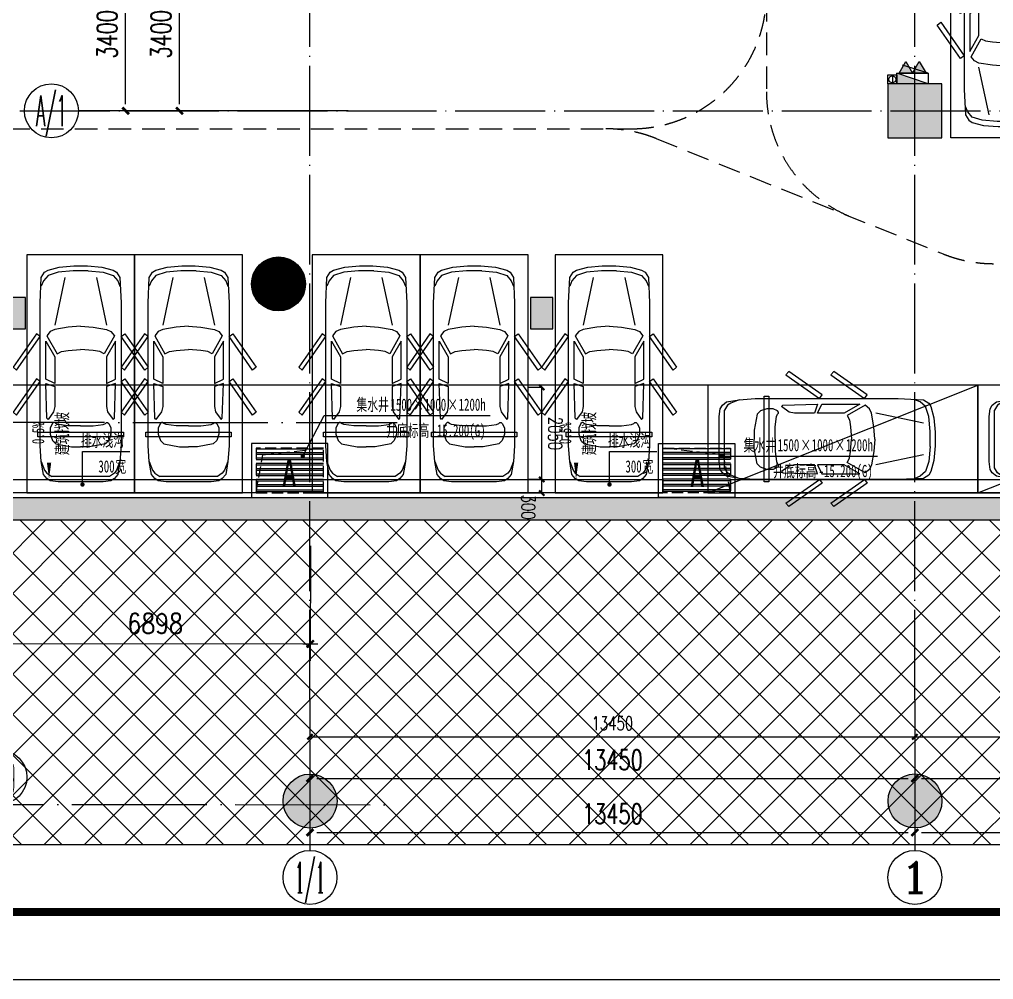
# Model space of a CAD drawing. Header units: millimetres. Extents: x 12325263 to 13848842, y -1463133 to 573208.
# Drawn here: x 12538387 to 12560047, y -1408608 to -1387255 of the extents above; entities that cross this region are included whole.
import ezdxf
from ezdxf.enums import TextEntityAlignment as Align

# ---------------------------------------------------------------- set-up
doc = ezdxf.new("R2010")
doc.units = ezdxf.units.MM
doc.header["$LTSCALE"] = 1000
for name, pattern in [('DASH', [0.35, 0.25, -0.1]), ('DASHED2', [0.375, 0.25, -0.125]), ('DOTE', [2.42, 2, -0.2, 0.02, -0.2]), ('地下室负三层平面图$0$-3F平面$0$$AUDIT_BAD_LTYPE2', [0])]:
    doc.linetypes.add(name, pattern=pattern)
for name, color, linetype in [('#s-灭火器', 20, 'Continuous'), ('A-ANNO-DIMS', 83, 'Continuous'), ('A-AXIS', 16, 'DOTE'), ('A-COLS', 6, 'Continuous'), ('A-WALL', 5, 'Continuous'), ('A-WALL-PATT', 8, 'Continuous'), ('A_WALL(防火墙)', 151, 'Continuous'), ('AXIS', 3, 'Continuous'), ('AXIS_TEXT', 7, 'Continuous'), ('DOTE', 16, 'DOTE'), ('EQUIP_消火栓', 7, 'Continuous'), ('G-合 -3F地下室墙柱$0$COLUMN', 6, 'Continuous'), ('J-集水井', 40, 'Continuous'), ('PUB_DIM', 83, 'Continuous'), ('PUB_HATCH', 8, 'Continuous'), ('PUB_TEXT', 7, 'Continuous'), ('TITLIN1', 7, 'Continuous'), ('VPIPE-消防中', 3, 'Continuous'), ('商业酒店共享车位', 53, 'Continuous'), ('地下室轴网$0$DIM-AXISDIMS', 3, 'Continuous'), ('水条件', 1, 'Continuous'), ('水沟+分水线', 133, 'Continuous'), ('裙楼结构柱网$0$0q-柱0', 6, 'Continuous'), ('裙楼结构柱网$0$0q-柱填充', 8, 'Continuous'), ('车道中心线', 6, 'Continuous')]:
    doc.layers.add(name, color=color, linetype=linetype)
doc.styles.add('-黑体', font='simhei.ttf')
doc.styles.add('_TCH_AXIS', font='COMPLEX', dxfattribs={"bigfont": 'GBCBIG'})
doc.styles.add('_TCH_DIM_T3', font='SIMPLEX.shx', dxfattribs={"width": 0.705882, "bigfont": 'GBCBIG.shx'})
doc.styles.add('ACHT', font='simhei.ttf')
doc.styles.add('COMPLEX', font='COMPLEX')
doc.styles.add('TITXC', font='simhei.ttf')
doc.styles.add('TITXV', font='', dxfattribs={"width": 0.7})
doc.styles.add('地下室轴网$0$COMPLEX', font='COMPLEX')
doc.styles.add('地下室轴网$0$DIM_FONT', font='SIMPLEX', dxfattribs={"width": 0.8})
doc.styles.add('宋体', font='', dxfattribs={"width": 0.65})
doc.styles.get('TITXV').set_extended_font_data('SimSun')
doc.styles.get('宋体').set_extended_font_data('SimSun')
doc.dimstyles.new('_TCH_ARCH&&120', dxfattribs={"dimtxt": 306, "dimasz": 120, "dimexe": 300, "dimexo": 360, "dimgap": 147, "dimtad": 1, "dimdec": 0, "dimzin": 0, "dimdsep": 46, "dimtxsty": '_TCH_DIM_T3', "dimblk": 'ARCHTICK', "dimcen": 0.09, "dimclrt": 7, "dimazin": 2, "dimtfac": 1, "dimtdec": 0, "dimtix": 1, "dimtmove": 2, "dimatfit": 3, "dimfxl": 1, "dimfxlon": 1, "dimtolj": 1, "dimtzin": 0, "dimarcsym": 0})
doc.dimstyles.new('_TCH_ARCH&&150', dxfattribs={"dimtxt": 446.25, "dimasz": 150, "dimexe": 375, "dimexo": 450, "dimgap": 189.375, "dimtad": 1, "dimdec": 0, "dimzin": 0, "dimdsep": 46, "dimtxsty": '_TCH_DIM_T3', "dimblk": 'asdggshdfhsg_ArchTick', "dimcen": 0.09, "dimclrt": 7, "dimazin": 2, "dimtfac": 1, "dimtdec": 0, "dimtix": 1, "dimtmove": 2, "dimatfit": 3, "dimfxl": 1, "dimtolj": 1, "dimtzin": 0, "dimarcsym": 0})
doc.dimstyles.new('地下室轴网$0$DIMN-150', dxfattribs={"dimscale": 1.5, "dimtxt": 300, "dimasz": 0.75, "dimexe": 250, "dimexo": 300, "dimgap": 150, "dimtad": 1, "dimdec": 0, "dimdsep": 46, "dimtxsty": '地下室轴网$0$DIM_FONT', "dimblk": 'asdggbj-13-地下室轴网$0$_DIMX', "dimcen": 2.5, "dimclrd": 256, "dimclre": 256, "dimclrt": 256, "dimazin": 0, "dimtfac": 1, "dimtdec": 0, "dimtix": 1, "dimtmove": 2, "dimatfit": 3, "dimldrblk": 'asdggbj-13-地下室轴网$0$_DIMX', "dimfxl": 1, "dimtolj": 1, "dimtzin": 0, "dimarcsym": 0})

# ---------------------------------------------------------------- blocks, each defined once
blk = doc.blocks.new('_FZH')
blk.add_lwpolyline([(-0.5, -0.5), (0.5, -0.5), (0.5, 0.5), (-0.5, 0.5)], close=True)
at = {"layer": 'PUB_HATCH'}
blk.add_solid([(-0.5, -0.5), (0.5, -0.5), (-0.5, 0.5), (0.5, 0.5)], dxfattribs=at)
blk = doc.blocks.new('_YZH')
blk.add_circle((0, 0), 0.5)
at = {"layer": 'PUB_HATCH', "const_width": 0.5}
blk.add_lwpolyline([(-0.25, 0, 1), (0.25, 0, 1)], format="xyb", close=True, dxfattribs=at)
blk = doc.blocks.new('asdgadfg')
at = {"layer": 'A-COLS', "rotation": 270}
for p, xscale, yscale, zscale in [((-46000, -3400), 1200, 1200, 1200), ((-54300, -7900), 700, 500, 500)]:
    blk.add_blockref('_FZH', p, dxfattribs=dict(at, xscale=xscale, yscale=yscale, zscale=zscale))
at = {"layer": 'A-COLS', "xscale": 1200, "yscale": 1200, "zscale": 1200}
blk.add_blockref('_YZH', (-60150, -7250), dxfattribs=at)
blk = doc.blocks.new('asdfsafd')
at = {"layer": 'PUB_HATCH'}
blk.add_hatch(color=256, dxfattribs=at).paths.add_polyline_path([(-55351, 100), (-55851, -400), (34441, -400), (34021, 100)])
at = {"layer": 'A-WALL'}
for p, q in [((-55351, 100), (34021, 100)), ((-55851, -400), (34441, -400))]:
    blk.add_line(p, q, dxfattribs=at)
blk = doc.blocks.new('asdggbj-13-地下室轴网$0$_DIMX')
blk.add_line((-150, 0), (150, 0))
at = {"const_width": 50}
blk.add_lwpolyline([(-70, -70), (70, 70)], dxfattribs=at)
blk = doc.blocks.new('*D1284')
at = {"layer": 'Defpoints', "color": 0, "transparency": 16777216}
for p in [(148596, 33896), (128352, 30363), (149254, 30123)]:
    blk.add_point(p, dxfattribs=at)
at = {"layer": '地下室轴网$0$DIM-AXISDIMS', "lineweight": -2, "transparency": 16777216}
for p, q in [((148673, 33452), (149318, 29754)), ((129011, 26591), (149253, 30123)), ((128429, 29920), (129074, 26221))]:
    blk.add_line(p, q, dxfattribs=at)
at = {"layer": '地下室轴网$0$DIM-AXISDIMS', "lineweight": -2, "transparency": 16777216, "xscale": 1.125, "yscale": 1.125, "zscale": 1.125}
for p, rotation in [((149254, 30123), 9.898272883247943), ((129010, 26590), 189.898272883248)]:
    blk.add_blockref('asdggbj-13-地下室轴网$0$_DIMX', p, dxfattribs=dict(at, rotation=rotation))
at = {"layer": '地下室轴网$0$DIM-AXISDIMS', "transparency": 16777216, "insert": (139055, 28800), "char_height": 450, "attachment_point": 5, "rotation": 9.8983, "style": '地下室轴网$0$DIM_FONT'}
blk.add_mtext('\\A1;20550', dxfattribs=at)
blk = doc.blocks.new('asdgg13-地下室轴网$0$_axiso')
blk.add_circle((0, 0), 0.5)
at = {"color": 7, "style": '地下室轴网$0$COMPLEX', "width": 1.150013}
blk.add_attdef('A', text='', height=0.55, dxfattribs=at).set_placement((-0.261, -0.296), (0.281, -0.296), align=Align.FIT)
blk = doc.blocks.new('*D1296')
at = {"layer": 'Defpoints', "color": 0, "transparency": 16777216}
for p in [(155391, 35082), (148596, 33896), (155843, 32491)]:
    blk.add_point(p, dxfattribs=at)
at = {"layer": '地下室轴网$0$DIM-AXISDIMS', "lineweight": -2, "transparency": 16777216}
for p, q in [((155469, 34638), (155908, 32122)), ((148673, 33452), (149112, 30936)), ((149049, 31305), (155842, 32491))]:
    blk.add_line(p, q, dxfattribs=at)
at = {"layer": '地下室轴网$0$DIM-AXISDIMS', "lineweight": -2, "transparency": 16777216, "xscale": 1.125, "yscale": 1.125, "zscale": 1.125}
for p, rotation in [((155843, 32491), 9.89827289776879), ((149048, 31305), 189.8982728977688)]:
    blk.add_blockref('asdggbj-13-地下室轴网$0$_DIMX', p, dxfattribs=dict(at, rotation=rotation))
at = {"layer": '地下室轴网$0$DIM-AXISDIMS', "transparency": 16777216, "insert": (152368, 32341), "char_height": 450, "attachment_point": 5, "rotation": 9.8983, "style": '地下室轴网$0$DIM_FONT'}
blk.add_mtext('\\A1;6898', dxfattribs=at)
blk = doc.blocks.new('*D1297')
at = {"layer": 'Defpoints', "color": 0, "transparency": 16777216}
for p in [(148596, 33896), (143128, 32942), (149048, 31305)]:
    blk.add_point(p, dxfattribs=at)
at = {"layer": '地下室轴网$0$DIM-AXISDIMS', "lineweight": -2, "transparency": 16777216}
for p, q in [((148673, 33452), (149112, 30936)), ((143206, 32498), (143645, 29982)), ((143581, 30351), (149047, 31305))]:
    blk.add_line(p, q, dxfattribs=at)
at = {"layer": '地下室轴网$0$DIM-AXISDIMS', "lineweight": -2, "transparency": 16777216, "xscale": 1.125, "yscale": 1.125, "zscale": 1.125}
for p, rotation in [((149048, 31305), 9.898272896320176), ((143580, 30351), 189.8982728963202)]:
    blk.add_blockref('asdggbj-13-地下室轴网$0$_DIMX', p, dxfattribs=dict(at, rotation=rotation))
at = {"layer": '地下室轴网$0$DIM-AXISDIMS', "transparency": 16777216, "insert": (146237, 31271), "char_height": 450, "attachment_point": 5, "rotation": 9.8983, "style": '地下室轴网$0$DIM_FONT'}
blk.add_mtext('\\A1;5550', dxfattribs=at)
blk = doc.blocks.new('asdfasdgdrg')
at = {"layer": '车道中心线', "linetype": 'DASHED2', "ltscale": 2}
for p, q in [((-44886, -29932), (-44886, -74746)), ((-72264, -75570), (-47886, -75570)), ((-47339, -75787), (-40955, -78354))]:
    blk.add_line(p, q, dxfattribs=at)
for centre, start, end in [((-47886, -72570), 270, 0), ((-41886, -74746), 180, 248.0955), ((-48458, -78570), 68.0955, 90.0001), ((-48458, -78570), 68.0955, 90), ((-39836, -75570), 248.0955, 270.0001)]:
    blk.add_arc(centre, 3000, start, end, dxfattribs=at)
blk = doc.blocks.new('A$C0F4A4D7E')
at = {"layer": 'J-集水井', "linetype": 'DASH'}
h = blk.add_hatch(dxfattribs=at)
h.set_pattern_fill('ANSI32', color=98, scale=25, angle=495, style=0)
h.set_pattern_definition([(180, (200, -200), (-2e-09, -119.0625), []), (180, (160.31, -160.31), (-2e-09, -119.0625), [])])
edge = h.paths.add_edge_path()
edge.add_line((0, 0), (1500, 0))
edge.add_line((1500, 0), (1500, 1000))
edge.add_line((1500, 1000), (0, 1000))
edge.add_line((0, 1000), (0, 0))
at = {"layer": 'J-集水井', "color": 251, "linetype": 'Continuous'}
blk.add_lwpolyline([(1600, 1100), (-100, 1100), (-100, -100), (1600, -100)], close=True, dxfattribs=at)
at = {"layer": 'J-集水井', "linetype": 'DASH'}
blk.add_lwpolyline([(1500, 1000), (0, 1000), (0, 0), (1500, 0)], close=True, dxfattribs=at)
blk.add_lwpolyline([(0, 0), (151, 847), (1500, 1000)], dxfattribs=at)
at = {"layer": 'J-集水井', "color": 7, "style": '-黑体', "width": 0.8}
blk.add_text('A', height=600, rotation=0, dxfattribs=at).set_placement((575, 136))
blk = doc.blocks.new('adsgsdfgf')
blk.add_line((-1500, 750), (131850, 750))
blk = doc.blocks.new('asdfsfsdf')
at = {"color": 253, "linetype": '地下室负三层平面图$0$-3F平面$0$$AUDIT_BAD_LTYPE2', "transparency": 33554559, "extrusion": (0.000447791, 3.52996e-16, 1)}
for p, q in [((-725, -212, 0), (-825, -329, 0)), ((-500, -141, 0), (-725, -212, 0)), ((-169, -110, 0), (-500, -141, 0)), ((169, -110, 0), (-169, -110, 0)), ((169, -110, 0), (500, -141, 0)), ((500, -141, 0), (725, -212, 0)), ((725, -212, 0), (825, -329, 0)), ((-825, -329, 0), (-875, -447, 0)), ((-350, -259, 0), (-575, -1318, 0)), ((350, -259, 0), (575, -1318, 0)), ((825, -329, 0), (875, -447, 0)), ((-675, -1459, 0), (-750, -1553, 0)), ((-575, -1412, 0), (-675, -1459, 0)), ((-275, -1365, 0), (-575, -1412, 0)), ((0, -1341), (-275, -1365, 0)), ((0, -1341), (275, -1365, 0)), ((275, -1365, 0), (575, -1412, 0)), ((575, -1412, 0), (675, -1459, 0)), ((675, -1459, 0), (750, -1553, 0)), ((-775, -2518, 0), (-775, -1671, 0)), ((-775, -1671, 0), (-575, -2024, 0)), ((-750, -1553, 0), (-525, -1953, 0)), ((750, -1553, 0), (525, -1953, 0)), ((775, -1671, 0), (575, -2024, 0)), ((775, -2518, 0), (775, -1671, 0)), ((-525, -1953, 0), (-425, -1906, 0)), ((-425, -1906, 0), (-275, -1882, 0)), ((-275, -1882, 0), (0, -1859)), ((275, -1882, 0), (0, -1859)), ((425, -1906, 0), (275, -1882, 0)), ((525, -1953, 0), (425, -1906, 0)), ((-575, -2024, 0), (-575, -2612, 0)), ((575, -2024, 0), (575, -2612, 0)), ((-575, -2612, 0), (-775, -2518, 0)), ((575, -2612, 0), (775, -2518, 0)), ((-775, -2612, 0), (-575, -2682, 0)), ((-750, -3388, 0), (-775, -2612, 0)), ((-575, -2682, 0), (-575, -3129, 0)), ((775, -2612, 0), (575, -2682, 0)), ((575, -2682, 0), (575, -3129, 0)), ((750, -3388, 0), (775, -2612, 0)), ((-600, -3247, 0), (-725, -3412, 0)), ((-575, -3129, 0), (-600, -3247, 0)), ((575, -3129, 0), (600, -3247, 0)), ((600, -3247, 0), (725, -3412, 0)), ((-725, -3412, 0), (-750, -3388, 0)), ((725, -3412, 0), (750, -3388, 0)), ((-625, -3506, 0), (-675, -3600, 0)), ((-675, -3600, 0), (-675, -3741, 0)), ((-600, -3482, 0), (-625, -3506, 0)), ((-575, -3482, 0), (-600, -3482, 0)), ((-550, -3506, 0), (-575, -3482, 0)), ((-500, -3529, 0), (-550, -3506, 0)), ((-275, -3553, 0), (-500, -3529, 0)), ((0, -3553), (-275, -3553, 0)), ((0, -3553), (275, -3553, 0)), ((275, -3553, 0), (500, -3529, 0)), ((500, -3529, 0), (550, -3506, 0)), ((550, -3506, 0), (575, -3482, 0)), ((575, -3482, 0), (600, -3482, 0)), ((600, -3482, 0), (625, -3506, 0)), ((625, -3506, 0), (675, -3600, 0)), ((675, -3600, 0), (675, -3741, 0)), ((-675, -3741, 0), (-625, -3882, 0)), ((-625, -3882, 0), (-550, -3953, 0)), ((625, -3882, 0), (550, -3953, 0)), ((675, -3741, 0), (625, -3882, 0)), ((-550, -3953, 0), (-200, -4024, 0)), ((-200, -4024, 0), (0, -4024)), ((200, -4024, 0), (0, -4024)), ((550, -3953, 0), (200, -4024, 0)), ((-875, -4353, 0), (-800, -4541, 0)), ((-800, -4541, 0), (-750, -4612, 0)), ((800, -4541, 0), (750, -4612, 0)), ((875, -4353, 0), (800, -4541, 0)), ((-750, -4612, 0), (-641, -4680, 0)), ((641, -4680, 0), (-641, -4680, 0)), ((750, -4612, 0), (641, -4680, 0))]:
    blk.add_line(p, q, dxfattribs=at)
for points in [[(-475, -24), (-150, 0), (150, 0), (475, -24), (725, -94), (800, -141), (875, -259), (900, -824), (900, -4000), (875, -4353), (825, -4635), (750, -4729), (675, -4776), (500, -4800), (-500, -4800), (-675, -4776), (-750, -4729), (-825, -4635), (-875, -4353), (-900, -4000), (-900, -824), (-875, -259), (-800, -141), (-725, -94)], [(-982, -1513), (-1500, -2253), (-1425, -2321), (-900, -1571)]]:
    blk.add_lwpolyline(points, close=True, dxfattribs=at)
at = {"color": 253, "linetype": '地下室负三层平面图$0$-3F平面$0$$AUDIT_BAD_LTYPE2', "transparency": 33554559, "extrusion": (0.000447791, 3.52996e-16, 1), "elevation": 0}
for points in [[(982, -1513), (1500, -2253), (1425, -2321), (900, -1571)], [(-900, -2571), (-982, -2513), (-1500, -3253), (-1425, -3321)], [(982, -2513), (1500, -3253), (1425, -3321), (900, -2571)]]:
    blk.add_lwpolyline(points, close=True, dxfattribs=at)
blk = doc.blocks.new('A$C122A6A94')
blk.add_line((0, 2400), (6000, 0))
for points in [[(0, 0), (0, 2400), (6000, 2400), (6000, 0)], [(1250, 250), (1350, 250), (1350, 2150), (1250, 2150)]]:
    blk.add_lwpolyline(points, close=True)
at = {"xscale": -1, "rotation": 270}
blk.add_blockref('asdfsfsdf', (5050, 1200), dxfattribs=at)
blk = doc.blocks.new('A$C06465456')
for points in [[(0, 5300), (2400, 5300), (2400, 0), (0, 0)], [(250, 4050), (250, 3950), (2150, 3950), (2150, 4050)]]:
    blk.add_lwpolyline(points, close=True)
at = {"xscale": -1, "rotation": 180}
blk.add_blockref('asdfsfsdf', (1200, 250), dxfattribs=at)
blk = doc.blocks.new('横向图框_A0')
at = {"layer": 'TITLIN1'}
blk.add_lwpolyline([(0, 0), (1189, 0), (1189, 841), (0, 841)], close=True, dxfattribs=at)
at = {"layer": 'TITLIN1', "const_width": 1.2}
blk.add_lwpolyline([(25, 10), (1179, 10), (1179, 831), (25, 831)], close=True, dxfattribs=at)
blk.add_lwpolyline([(25, 10), (1179, 10), (1179, 831), (25, 831)], close=True, dxfattribs=at)
at = {"style": 'TITXV', "width": 0.8}
for tag, p in [('智能化', (9.38, 781)), ('暖通', (3.13, 781)), ('给排水', (15.63, 705)), ('建筑', (3.13, 705)), ('结构', (9.38, 705)), ('电气', (21.88, 705))]:
    blk.add_attdef(tag, text='', height=2.5, rotation=90, dxfattribs=at).set_placement(p, align=Align.MIDDLE_CENTER)
for tag, height, style, p in [('总工程师', 3, 'ACHT', (1143.11, 210.3)), ('审定', 3, 'ACHT', (1143.11, 202.3)), ('审核', 3, 'ACHT', (1143.11, 194.3)), ('设计总负责人1', 3, 'ACHT', (1143.11, 186.3)), ('设计总负责人2', 3, 'ACHT', (1143.11, 178.3)), ('设计总负责人3', 3, 'ACHT', (1143.11, 170.3)), ('专业负责人1', 3, 'ACHT', (1143.11, 162.3)), ('专业负责人2', 3, 'ACHT', (1143.11, 154.3)), ('专业负责人3', 3, 'ACHT', (1143.11, 146.3)), ('校核1', 3, 'ACHT', (1143.11, 138.3)), ('校核2', 3, 'ACHT', (1143.11, 130.3)), ('设计1', 3, 'ACHT', (1143.11, 122.3)), ('设计2', 3, 'ACHT', (1143.11, 114.3)), ('工程编号', 3, 'TITXC', (1142.31, 74.79)), ('专业', 3, 'TITXC', (1170.43, 74.79)), ('设计阶段', 3, 'TITXC', (1155.54, 67.78)), ('图号', 5, 'TITXC', (1140.34, 32.75)), ('出图日期', 3, 'ACHT', (1144.35, 24.29))]:
    blk.add_attdef(tag, text='', height=height, dxfattribs=dict(style=style)).set_placement(p, align=Align.MIDDLE_CENTER)
at = {"style": 'TITXC', "flags": 1}
for tag, height, p in [('建设单位', 3, (1149.82, 102.29)), ('工程名称', 3, (1149.82, 86.29)), ('图纸名称', 5, (1149.82, 51.04))]:
    blk.add_attdef(tag, text='', height=height, dxfattribs=at).set_placement(p, align=Align.MIDDLE_CENTER)
at = {"style": 'ACHT', "width": 0.8}
for tag, p in [('版本号', (1172.76, 32.79)), ('序号', (1172.76, 24.29))]:
    blk.add_attdef(tag, text='', height=3, dxfattribs=at).set_placement(p, align=Align.MIDDLE_CENTER)
blk = doc.blocks.new('*U20')
blk.add_blockref('横向图框_A0', (0, 0))
blk = doc.blocks.new('A$C15443CC7')
at = {"xscale": 150, "yscale": 150, "zscale": 150}
blk.add_blockref('*U20', (0, 0), dxfattribs=at)
blk = doc.blocks.new('管位')
at = {"layer": '水条件'}
blk.add_line((12573126, 675360), (12573126, 675160), dxfattribs=at)
blk.add_lwpolyline([(12573026, 675360), (12573226, 675360), (12573226, 675160), (12573026, 675160)], close=True, dxfattribs=at)
blk = doc.blocks.new('灭火器')
at = {"layer": '#s-灭火器', "ltscale": 1000}
for points in [[(292444, 59707), (292144, 59707), (292294, 59447)], [(292744, 59707), (292444, 59707), (292594, 59447)]]:
    blk.add_hatch(color=256, dxfattribs=at).paths.add_polyline_path(points)
for points in [[(292294, 59447), (292444, 59707), (292144, 59707)], [(292594, 59447), (292744, 59707), (292444, 59707)]]:
    blk.add_lwpolyline(points, close=True, dxfattribs=at)
blk = doc.blocks.new('$TWTSYS$00000508')
for p, q in [((-0.5, 0.5), (0.324, 1.224)), ((-0.5, 0.5), (-0.5, -0.5)), ((-0.5, -0.5), (0.5, 0.5)), ((0.5, 0.5), (-0.5, 0.5)), ((0.5, -0.5), (0.5, 0.5)), ((-0.5, -0.5), (0.5, -0.5))]:
    blk.add_line(p, q)
blk.add_solid([(0.5, -0.5), (0.5, 0.5), (-0.5, -0.5)])
blk = doc.blocks.new('消火栓')
at = {"layer": '#s-灭火器', "rotation": 180.0000000000001}
blk.add_blockref('灭火器', (12864422, 734932), dxfattribs=at)
at = {"layer": 'EQUIP_消火栓', "xscale": 700, "yscale": 240, "zscale": 700}
blk.add_blockref('$TWTSYS$00000508', (12571978, 675105), dxfattribs=at)
blk = doc.blocks.new('asdfsadfasdfsa')
at = {"layer": 'VPIPE-消防中'}
blk.add_circle((-400, -33150), 75, dxfattribs=at)
at = {"xscale": -1}
blk.add_blockref('消火栓', (12572028, -708235), dxfattribs=at)
at = {"layer": '水条件'}
blk.add_blockref('管位', (-12573526, -708410), dxfattribs=at)
blk = doc.blocks.new('_AXISO')
blk.add_circle((0, 0), 0.5)
at = {"layer": 'AXIS_TEXT', "style": 'COMPLEX', "width": 1.041667}
blk.add_attdef('A', text='', height=0.56, dxfattribs=at).set_placement((-0.25, -0.28), (0.25, -0.28), align=Align.FIT)
blk = doc.blocks.new('asdggshdfhsg_ArchTick')
at = {"color": 0, "linetype": 'ByBlock', "const_width": 0.4}
blk.add_lwpolyline([(-0.5, -0.5), (0.5, 0.5)], dxfattribs=at)
blk = doc.blocks.new('*D5237')
at = {"layer": 'AXIS', "color": 0, "lineweight": -2, "transparency": 16777216}
for p, q in [((12411416.81071, 979039.75909), (12411416.81071, 976164.75909)), ((12424866.81071, 979039.75909), (12424866.81071, 976164.75909)), ((12411566.81071, 976539.75909), (12424716.81071, 976539.75909))]:
    blk.add_line(p, q, dxfattribs=at)
at = {"layer": 'Defpoints', "color": 0, "transparency": 16777216}
for p in [(12411416.81071, 979489.75909), (12424866.81071, 979489.75909), (12424866.81071, 976539.75909)]:
    blk.add_point(p, dxfattribs=at)
at = {"layer": 'AXIS', "color": 0, "lineweight": -2, "transparency": 16777216, "xscale": 150, "yscale": 150, "zscale": 150, "rotation": 180}
blk.add_blockref('asdggshdfhsg_ArchTick', (12411416.81071, 976539.75909), dxfattribs=at)
at = {"layer": 'AXIS', "color": 0, "lineweight": -2, "transparency": 16777216, "xscale": 150, "yscale": 150, "zscale": 150}
blk.add_blockref('asdggshdfhsg_ArchTick', (12424866.81071, 976539.75909), dxfattribs=at)
at = {"layer": 'AXIS', "color": 7, "transparency": 16777216, "insert": (12418141.81071, 976952.25909), "char_height": 446.25, "attachment_point": 5, "style": '_TCH_DIM_T3'}
blk.add_mtext('\\A1;13450', dxfattribs=at)
blk = doc.blocks.new('*D5238')
at = {"layer": 'AXIS', "color": 0, "lineweight": -2, "transparency": 16777216}
for p, q in [((12424866.81071, 979039.75909), (12424866.81071, 976164.75909)), ((12470866.81071, 979039.75909), (12470866.81071, 976164.75909)), ((12425016.81071, 976539.75909), (12470716.81071, 976539.75909))]:
    blk.add_line(p, q, dxfattribs=at)
at = {"layer": 'Defpoints', "color": 0, "transparency": 16777216}
for p in [(12424866.81071, 979489.75909), (12470866.81071, 979489.75909), (12470866.81071, 976539.75909)]:
    blk.add_point(p, dxfattribs=at)
at = {"layer": 'AXIS', "color": 0, "lineweight": -2, "transparency": 16777216, "xscale": 150, "yscale": 150, "zscale": 150, "rotation": 180}
blk.add_blockref('asdggshdfhsg_ArchTick', (12424866.81071, 976539.75909), dxfattribs=at)
at = {"layer": 'AXIS', "color": 0, "lineweight": -2, "transparency": 16777216, "xscale": 150, "yscale": 150, "zscale": 150}
blk.add_blockref('asdggshdfhsg_ArchTick', (12470866.81071, 976539.75909), dxfattribs=at)
at = {"layer": 'AXIS', "color": 7, "transparency": 16777216, "insert": (12447866.81071, 976952.25909), "char_height": 446.25, "attachment_point": 5, "style": '_TCH_DIM_T3'}
blk.add_mtext('\\A1;46000', dxfattribs=at)
blk = doc.blocks.new('*D5239')
at = {"layer": 'AXIS', "color": 0, "lineweight": -2, "transparency": 16777216}
for p, q in [((12411416.81071, 979039.75909), (12411416.81071, 977364.75909)), ((12424866.81071, 979039.75909), (12424866.81071, 977364.75909)), ((12411566.81071, 977739.75909), (12424716.81071, 977739.75909))]:
    blk.add_line(p, q, dxfattribs=at)
at = {"layer": 'Defpoints', "color": 0, "transparency": 16777216}
for p in [(12411416.81071, 979489.75909), (12424866.81071, 979489.75909), (12424866.81071, 977739.75909)]:
    blk.add_point(p, dxfattribs=at)
at = {"layer": 'AXIS', "color": 0, "lineweight": -2, "transparency": 16777216, "xscale": 150, "yscale": 150, "zscale": 150, "rotation": 180}
blk.add_blockref('asdggshdfhsg_ArchTick', (12411416.81071, 977739.75909), dxfattribs=at)
at = {"layer": 'AXIS', "color": 0, "lineweight": -2, "transparency": 16777216, "xscale": 150, "yscale": 150, "zscale": 150}
blk.add_blockref('asdggshdfhsg_ArchTick', (12424866.81071, 977739.75909), dxfattribs=at)
at = {"layer": 'AXIS', "color": 7, "transparency": 16777216, "insert": (12418141.81071, 978152.25909), "char_height": 446.25, "attachment_point": 5, "style": '_TCH_DIM_T3'}
blk.add_mtext('\\A1;13450', dxfattribs=at)
blk = doc.blocks.new('*D5240')
at = {"layer": 'AXIS', "color": 0, "lineweight": -2, "transparency": 16777216}
for p, q in [((12424866.81071, 979039.75909), (12424866.81071, 977364.75909)), ((12431366.81071, 979039.75909), (12431366.81071, 977364.75909)), ((12425016.81071, 977739.75909), (12431216.81071, 977739.75909))]:
    blk.add_line(p, q, dxfattribs=at)
at = {"layer": 'Defpoints', "color": 0, "transparency": 16777216}
for p in [(12424866.81071, 979489.75909), (12431366.81071, 979489.75909), (12431366.81071, 977739.75909)]:
    blk.add_point(p, dxfattribs=at)
at = {"layer": 'AXIS', "color": 0, "lineweight": -2, "transparency": 16777216, "xscale": 150, "yscale": 150, "zscale": 150, "rotation": 180}
blk.add_blockref('asdggshdfhsg_ArchTick', (12424866.81071, 977739.75909), dxfattribs=at)
at = {"layer": 'AXIS', "color": 0, "lineweight": -2, "transparency": 16777216, "xscale": 150, "yscale": 150, "zscale": 150}
blk.add_blockref('asdggshdfhsg_ArchTick', (12431366.81071, 977739.75909), dxfattribs=at)
at = {"layer": 'AXIS', "color": 7, "transparency": 16777216, "insert": (12428116.81071, 978152.25909), "char_height": 446.25, "attachment_point": 5, "style": '_TCH_DIM_T3'}
blk.add_mtext('\\A1;6500', dxfattribs=at)
blk = doc.blocks.new('*D5257')
at = {"layer": 'AXIS', "color": 0, "lineweight": -2, "transparency": 16777216}
for p, q in [((12411816.81071, 995989.75909), (12406941.81071, 995989.75909)), ((12407316.81071, 992739.75909), (12407316.81071, 995839.75909)), ((12411816.81071, 992589.75909), (12406941.81071, 992589.75909))]:
    blk.add_line(p, q, dxfattribs=at)
at = {"layer": 'Defpoints', "color": 0, "transparency": 16777216}
for p in [(12407316.81071, 995989.75909), (12412266.81071, 995989.75909), (12412266.81071, 992589.75909)]:
    blk.add_point(p, dxfattribs=at)
at = {"layer": 'AXIS', "color": 0, "lineweight": -2, "transparency": 16777216, "xscale": 150, "yscale": 150, "zscale": 150}
for p, rotation in [((12407316.81071, 995989.75909), 90), ((12407316.81071, 992589.75909), 270)]:
    blk.add_blockref('asdggshdfhsg_ArchTick', p, dxfattribs=dict(at, rotation=rotation))
at = {"layer": 'AXIS', "color": 7, "transparency": 16777216, "insert": (12406904.31071, 994289.75909), "char_height": 446.25, "attachment_point": 5, "rotation": 90, "style": '_TCH_DIM_T3'}
blk.add_mtext('\\A1;3400', dxfattribs=at)
blk = doc.blocks.new('*D5259')
at = {"layer": 'AXIS', "color": 0, "lineweight": -2, "transparency": 16777216}
for p, q in [((12411816.81071, 995989.75909), (12408141.81071, 995989.75909)), ((12408516.81071, 992739.75909), (12408516.81071, 995839.75909)), ((12411816.81071, 992589.75909), (12408141.81071, 992589.75909))]:
    blk.add_line(p, q, dxfattribs=at)
at = {"layer": 'Defpoints', "color": 0, "transparency": 16777216}
for p in [(12408516.81071, 995989.75909), (12412266.81071, 995989.75909), (12412266.81071, 992589.75909)]:
    blk.add_point(p, dxfattribs=at)
at = {"layer": 'AXIS', "color": 0, "lineweight": -2, "transparency": 16777216, "xscale": 150, "yscale": 150, "zscale": 150}
for p, rotation in [((12408516.81071, 995989.75909), 90), ((12408516.81071, 992589.75909), 270)]:
    blk.add_blockref('asdggshdfhsg_ArchTick', p, dxfattribs=dict(at, rotation=rotation))
at = {"layer": 'AXIS', "color": 7, "transparency": 16777216, "insert": (12408104.31071, 994289.75909), "char_height": 446.25, "attachment_point": 5, "rotation": 90, "style": '_TCH_DIM_T3'}
blk.add_mtext('\\A1;3400', dxfattribs=at)
blk = doc.blocks.new('asdggG-合 -3F地下室墙柱')
at = {"layer": 'G-合 -3F地下室墙柱$0$COLUMN', "color": 2, "xscale": 1199.999998766132, "yscale": 1199.999998766132, "zscale": 1199.999998766132}
blk.add_blockref('_YZH', (711596797, 2542178792), dxfattribs=at)
at = {"layer": 'G-合 -3F地下室墙柱$0$COLUMN', "color": 2}
for p, xscale, yscale, zscale, rotation in [((711602671, 2542179163), 500.0000001395968, 699.9999992172546, 699.9999992172546, 9.958774139105888), ((711591123, 2542177135), 499.9999998922048, 700.0000006055958, 700.0000006055958, 9.958773977651289)]:
    blk.add_blockref('_FZH', p, dxfattribs=dict(at, xscale=xscale, yscale=yscale, zscale=zscale, rotation=rotation))
blk = doc.blocks.new('*U1299')
at = {"layer": '裙楼结构柱网$0$0q-柱填充'}
h = blk.add_hatch(color=256, dxfattribs=at)
h.dxf.hatch_style = 1
edge = h.paths.add_edge_path()
edge.add_arc((0, 0), 600, 0, 360)
at = {"layer": '裙楼结构柱网$0$0q-柱0'}
blk.add_circle((0, 0), 600, dxfattribs=at)
blk = doc.blocks.new('A$C33CE3D08')
at = {"rotation": 45.01338002661608}
for p in [(103894, 18745, 0), (90646, 16416, 0)]:
    blk.add_blockref('*U1299', p, dxfattribs=at)
blk = doc.blocks.new('_ArchTick')
at = {"color": 0, "linetype": 'ByBlock', "const_width": 0.4}
blk.add_lwpolyline([(-0.5, -0.5), (0.5, 0.5)], dxfattribs=at)
blk = doc.blocks.new('*D3360')
at = {"layer": 'A-ANNO-DIMS', "color": 0, "lineweight": -2, "transparency": 16777216}
for p, q in [((12550001, -1395437), (12549700, -1395437)), ((12550000, -1397487), (12550000, -1395437)), ((12550001, -1397487), (12549700, -1397487))]:
    blk.add_line(p, q, dxfattribs=at)
at = {"layer": 'Defpoints', "color": 0, "transparency": 16777216}
for p in [(12550000, -1395437), (12550765, -1395437), (12550765, -1397487)]:
    blk.add_point(p, dxfattribs=at)
at = {"layer": 'A-ANNO-DIMS', "color": 0, "lineweight": -2, "transparency": 16777216, "xscale": 120, "yscale": 120, "zscale": 120}
for p, rotation in [((12550000, -1395437), 90.0000922856964), ((12550000, -1397487), 270.0000922856964)]:
    blk.add_blockref('_ArchTick', p, dxfattribs=dict(at, rotation=rotation))
at = {"layer": 'A-ANNO-DIMS', "color": 7, "transparency": 16777216, "insert": (12550300, -1396462), "char_height": 306, "attachment_point": 5, "rotation": 270.0001, "style": '_TCH_DIM_T3'}
blk.add_mtext('\\A1;2050', dxfattribs=at)
blk = doc.blocks.new('*D3361')
at = {"layer": 'A-ANNO-DIMS', "color": 0, "lineweight": -2, "transparency": 16777216}
for p, q in [((12550001, -1397487), (12549700, -1397487)), ((12550000, -1397787), (12550000, -1397487)), ((12550001, -1397787), (12549700, -1397787))]:
    blk.add_line(p, q, dxfattribs=at)
at = {"layer": 'Defpoints', "color": 0, "transparency": 16777216}
for p in [(12550000, -1397487), (12550765, -1397487), (12550765, -1397787)]:
    blk.add_point(p, dxfattribs=at)
at = {"layer": 'A-ANNO-DIMS', "color": 0, "lineweight": -2, "transparency": 16777216, "xscale": 120, "yscale": 120, "zscale": 120}
for p, rotation in [((12550000, -1397487), 90.00009228577325), ((12550000, -1397787), 270.0000922857733)]:
    blk.add_blockref('_ArchTick', p, dxfattribs=dict(at, rotation=rotation))
at = {"layer": 'A-ANNO-DIMS', "color": 7, "transparency": 16777216, "insert": (12549700, -1398101), "char_height": 306, "attachment_point": 5, "rotation": 270.0001, "style": '_TCH_DIM_T3'}
blk.add_mtext('\\A1;300', dxfattribs=at)
blk = doc.blocks.new('*D3733')
at = {"layer": 'Defpoints', "color": 0, "transparency": 16777216}
for p in [(12544846.81071, -1400836.78575), (12558296.81071, -1400836.78575), (12558296.81071, -1403210)]:
    blk.add_point(p, dxfattribs=at)
at = {"layer": 'PUB_DIM', "color": 0, "lineweight": -2, "transparency": 16777216}
for p, q in [((12544846.81071, -1403209), (12544846.81071, -1403510)), ((12544846.81071, -1403210), (12558296.81071, -1403210)), ((12558296.81071, -1403209), (12558296.81071, -1403510))]:
    blk.add_line(p, q, dxfattribs=at)
at = {"layer": 'PUB_DIM', "color": 0, "lineweight": -2, "transparency": 16777216, "xscale": 120, "yscale": 120, "zscale": 120, "rotation": 180}
blk.add_blockref('_ArchTick', (12544846.81071, -1403210), dxfattribs=at)
at = {"layer": 'PUB_DIM', "color": 0, "lineweight": -2, "transparency": 16777216, "xscale": 120, "yscale": 120, "zscale": 120}
blk.add_blockref('_ArchTick', (12558296.81071, -1403210), dxfattribs=at)
at = {"layer": 'PUB_DIM', "color": 7, "transparency": 16777216, "insert": (12551571.81071, -1402910), "char_height": 306, "attachment_point": 5, "style": '_TCH_DIM_T3'}
blk.add_mtext('\\A1;13450', dxfattribs=at)
blk = doc.blocks.new('*D3734')
at = {"layer": 'Defpoints', "color": 0, "transparency": 16777216}
for p in [(12558296.81071, -1400836.78575), (12564796.81071, -1400836.78575), (12564796.81071, -1403210)]:
    blk.add_point(p, dxfattribs=at)
at = {"layer": 'PUB_DIM', "color": 0, "lineweight": -2, "transparency": 16777216}
for p, q in [((12558296.81071, -1403209), (12558296.81071, -1403510)), ((12558296.81071, -1403210), (12564796.81071, -1403210)), ((12564796.81071, -1403209), (12564796.81071, -1403510))]:
    blk.add_line(p, q, dxfattribs=at)
at = {"layer": 'PUB_DIM', "color": 0, "lineweight": -2, "transparency": 16777216, "xscale": 120, "yscale": 120, "zscale": 120, "rotation": 180}
blk.add_blockref('_ArchTick', (12558296.81071, -1403210), dxfattribs=at)
at = {"layer": 'PUB_DIM', "color": 0, "lineweight": -2, "transparency": 16777216, "xscale": 120, "yscale": 120, "zscale": 120}
blk.add_blockref('_ArchTick', (12564796.81071, -1403210), dxfattribs=at)
at = {"layer": 'PUB_DIM', "color": 7, "transparency": 16777216, "insert": (12561546.81071, -1402910), "char_height": 306, "attachment_point": 5, "style": '_TCH_DIM_T3'}
blk.add_mtext('\\A1;6500', dxfattribs=at)
blk = doc.blocks.new('A$C29311F2C')
at = {"layer": 'DOTE', "linetype": 'DOTE', "ltscale": 1.5}
for p, q in [((115347.9, 30422.1), (156895.3, 37672)), ((122634, 23065.1), (158356.5, 29298.5))]:
    blk.add_line(p, q, dxfattribs=at)
at = {"layer": '地下室轴网$0$DIM-AXISDIMS', "color": 3}
ref = blk.add_blockref('asdgg13-地下室轴网$0$_axiso', (149558.3, 28379.1), dxfattribs=dict(at, xscale=1200.000000000002, yscale=1200.000000000002, zscale=1200.000000000002, rotation=9.898272896329653))
ref.add_attrib('A', '11a-9', dxfattribs={"layer": '0', "color": 7, "height": 660, "rotation": 9.89827, "style": '地下室轴网$0$COMPLEX', "width": 0.230003}).set_placement((149310.3, 27975.6), (149951.2, 28087.5), align=Align.FIT)
at = {"layer": '地下室轴网$0$DIM-AXISDIMS'}
for p1, p2, distance, picture, middle in [((148595.6, 33895.8), (155391.3, 35081.6), -2629.8, '*D1296', (152368.2, 32341.3)), ((128351.5, 30363.3), (148595.6, 33895.8), -3829.8, '*D1284', (139054.6, 28800)), ((143128.3, 32941.7), (148595.6, 33895.8), -2629.8, '*D1297', (146236.7, 31271.4))]:
    dim = blk.add_aligned_dim(p1=p1, p2=p2, distance=distance, dimstyle='地下室轴网$0$DIMN-150', dxfattribs=at)
    dim.commit()
    dim.dimension.update_dxf_attribs({"geometry": picture, "text_midpoint": middle})
blk = doc.blocks.new('qlzw')
at = {"layer": 'A-AXIS'}
for p, q in [((12411416.8, 979489.8), (12411416.8, 1082089.8)), ((12424866.8, 979489.8), (12424866.8, 1082089.8)), ((12404966.8, 992589.8), (12485416.8, 992589.8))]:
    blk.add_line(p, q, dxfattribs=at)
at = {"layer": 'AXIS'}
for p, q in [((12412266.8, 992589.8), (12406266.8, 992589.8)), ((12411416.8, 979489.8), (12411416.8, 976139.8)), ((12424866.8, 979489.8), (12424866.8, 976139.8))]:
    blk.add_line(p, q, dxfattribs=at)
ref = blk.add_blockref('_AXISO', (12405666.8, 992589.8), dxfattribs=dict(at, xscale=1200, yscale=1200, zscale=1200))
ref.add_attrib('A', 'A/1', dxfattribs={"layer": 'AXIS_TEXT', "height": 678.82, "style": '_TCH_AXIS', "width": 0.403846}).set_placement((12405327.4, 992250.3), (12406006.2, 992250.3), align=Align.FIT)
ref = blk.add_blockref('_AXISO', (12411416.8, 975539.8), dxfattribs=dict(at, xscale=1200, yscale=1200, zscale=1200))
ref.add_attrib('A', '1/1', dxfattribs={"layer": 'AXIS_TEXT', "height": 678.82, "style": '_TCH_AXIS', "width": 0.456522}).set_placement((12411077.4, 975200.3), (12411756.2, 975200.3), align=Align.FIT)
ref = blk.add_blockref('_AXISO', (12424866.8, 975539.8), dxfattribs=dict(at, xscale=1200, yscale=1200, zscale=1200))
ref.add_attrib('A', '1', dxfattribs={"layer": 'AXIS_TEXT', "height": 678.8, "style": '_TCH_AXIS', "width": 2.333333}).set_placement((12424527.4, 975200.3), (12425206.2, 975200.3), align=Align.FIT)
for p1, p2, distance, picture, middle in [((12412266.8, 992589.8), (12412266.8, 995989.8), 4950, '*D5257', (12406904.3, 994289.8)), ((12412266.8, 992589.8), (12412266.8, 995989.8), 3750, '*D5259', (12408104.3, 994289.8)), ((12411416.8, 979489.8), (12424866.8, 979489.8), -2950, '*D5237', (12418141.8, 976952.3)), ((12411416.8, 979489.8), (12424866.8, 979489.8), -1750, '*D5239', (12418141.8, 978152.3)), ((12424866.8, 979489.8), (12470866.8, 979489.8), -2950, '*D5238', (12447866.8, 976952.3)), ((12424866.8, 979489.8), (12431366.8, 979489.8), -1750, '*D5240', (12428116.8, 978152.3))]:
    dim = blk.add_aligned_dim(p1=p1, p2=p2, distance=distance, dimstyle='_TCH_ARCH&&150', dxfattribs=at)
    dim.commit()
    dim.dimension.update_dxf_attribs({"geometry": picture, "text_midpoint": middle})

msp = doc.modelspace()

# ---------------------------------------------------------------- hatches: boundary and pattern name
at = {"layer": 'A-WALL-PATT'}
h = msp.add_hatch(dxfattribs=at)
h.set_pattern_fill('ANSI37', color=252, scale=400)
h.set_pattern_definition([(45, (0, 0), (-449.012806, 449.012806), []), (135, (0, 0), (-449.012806, -449.012806), [])])
h.paths.add_polyline_path([(12504241.6, -1283958), (12637591.6, -1283958), (12637591.6, -1405608), (12504241.6, -1405608)])
h.paths.add_polyline_path([(12536667.4, -1284257.5), (12508912.2, -1303721.7), (12510476.6, -1305952.6), (12510476.6, -1360683.5), (12523697, -1360697.5), (12523657.2, -1398386.8), (12613949.5, -1398386.7), (12628138.6, -1317575.9), (12611264, -1314613), (12574996.8, -1314613), (12574997.8, -1307236.8), (12568296.8, -1307236.8), (12568296.8, -1310085.9), (12554779.2, -1310084.1)], flags=16)

# ---------------------------------------------------------------- linework, layer by layer
at = {"layer": 'A-WALL-PATT', "color": 252}
msp.add_lwpolyline([(12536667.4, -1284257.5), (12508912.2, -1303721.7), (12510476.6, -1305952.6), (12510476.6, -1360683.5), (12523697, -1360697.5), (12523657.2, -1398386.8), (12613949.5, -1398386.7), (12628138.6, -1317575.9), (12611264, -1314613), (12574996.8, -1314613), (12574997.8, -1307236.8), (12568296.8, -1307236.8), (12568296.8, -1310085.9), (12554779.2, -1310084.1)], close=True, dxfattribs=at)
at = {"layer": 'AXIS'}
for p, q in [((12544686.3, -1396965.8), (12545163.2, -1396065.8)), ((12545163.2, -1396065.8), (12548856.2, -1396065.8)), ((12553996.3, -1396965.8), (12554473.2, -1396965.8)), ((12554473.2, -1396965.8), (12557466.2, -1396965.8))]:
    msp.add_line(p, q, dxfattribs=at)
at = {"layer": 'AXIS', "const_width": 48}
for points in [[(12544675, -1396987, 1), (12544697.5, -1396944.6, 1)], [(12553972.3, -1396965.8, 1), (12554020.3, -1396965.8, 1)]]:
    msp.add_lwpolyline(points, format="xyb", close=True, dxfattribs=at)
at = {"layer": '水沟+分水线'}
for p, q in [((12609847.8, -1395386.8), (12524160.3, -1395386.8)), ((12539787.4, -1397598), (12539787.4, -1396863.4)), ((12539787.4, -1396863.4), (12540838.9, -1396863.4)), ((12551507.4, -1397598), (12551507.4, -1396863.4)), ((12551507.4, -1396863.4), (12552558.9, -1396863.4))]:
    msp.add_line(p, q, dxfattribs=at)
for points in [[(12539044.5, -1395436.8, 0, 0, 0), (12539044.5, -1397472.6, 0, 96, 0), (12539044.5, -1397112.6, 0, 0, 0)], [(12550764.5, -1395436.8, 0, 0, 0), (12550764.5, -1397472.6, 0, 96, 0), (12550764.5, -1397112.6, 0, 0, 0)]]:
    msp.add_lwpolyline(points, format="xyseb", dxfattribs=at)
for points in [[(12524158.1, -1397486.8), (12543646.8, -1397486.8), (12543646.8, -1397786.8), (12524157.8, -1397786.8)], [(12545146.8, -1397486.8), (12552696.8, -1397486.8), (12552696.8, -1397786.8), (12545146.8, -1397786.8)], [(12607196.8, -1397786.7), (12554196.8, -1397786.8), (12554196.8, -1397486.8), (12607196.8, -1397486.7)]]:
    msp.add_lwpolyline(points, dxfattribs=at)
at = {"layer": '水沟+分水线', "const_width": 48}
for points in [[(12539787.4, -1397622, 1), (12539787.4, -1397574, 1)], [(12551507.4, -1397622, 1), (12551507.4, -1397574, 1)]]:
    msp.add_lwpolyline(points, format="xyb", close=True, dxfattribs=at)

# ---------------------------------------------------------------- block references
for name, p in [('asdgadfg', (12604296.8, -1385886.8)), ('A$C15443CC7', (12470491.6, -1408608)), ('adsgsdfgf', (12505741.6, -1406358)), ('asdfsafd', (12579508.3, -1397986.7)), ('asdfsadfasdfsa', (12558196.8, -1355436.8)), ('asdfasdgdrg', (12599882.7, -1314116.3))]:
    msp.add_blockref(name, p)
for name, p, rotation in [('asdggG-合 -3F地下室墙柱', (-1127969968.4, -2382206141), 350.0413192028868), ('A$C29311F2C', (12385739.2, -1406192.9), 350.0412492537989), ('A$C33CE3D08', (12452730, -1405131.8), 350.0412492531646)]:
    msp.add_blockref(name, p, dxfattribs=dict(rotation=rotation))
at = {"layer": 'A_WALL(防火墙)'}
msp.add_blockref('qlzw', (133430, -2381876.5), dxfattribs=at)
at = {"layer": '商业酒店共享车位'}
msp.add_blockref('A$C06465456', (12559096.8, -1389886.8), dxfattribs=at)
at = {"layer": '商业酒店共享车位', "xscale": -1, "rotation": 180}
for name, p in [('A$C06465456', (12538546.8, -1392486.8)), ('A$C06465456', (12540946.8, -1392486.8)), ('A$C06465456', (12544896.8, -1392486.8)), ('A$C06465456', (12547296.8, -1392486.8)), ('A$C06465456', (12550296.8, -1392486.8)), ('A$C122A6A94', (12553696.8, -1395386.8)), ('A$C122A6A94', (12559696.8, -1395386.8))]:
    msp.add_blockref(name, p, dxfattribs=at)
at = {"layer": '水沟+分水线'}
msp.add_blockref('A$C0F4A4D7E', (12543646.8, -1397786.8), dxfattribs=at)
at = {"layer": '水沟+分水线', "xscale": -1}
msp.add_blockref('A$C0F4A4D7E', (12554196.8, -1397786.8), dxfattribs=at)

# ---------------------------------------------------------------- texts
at = {"layer": 'PUB_TEXT', "style": '宋体', "width": 0.65}
for s, p in [('集水井', (12545878, -1395957.8)), ('1500', (12546636.2, -1395957.8)), ('×', (12547141.7, -1395957.8)), ('1000', (12547394.5, -1395957.8)), ('×', (12547900, -1395957.8)), ('1200h', (12548152.8, -1395957.8)), ('井底标高', (12546536.5, -1396533.8)), ('-15.200(G)', (12547547.5, -1396533.8)), ('排水浅沟', (12539749.4, -1396755.4)), ('排水浅沟', (12551469.4, -1396755.4)), ('集水井', (12554488, -1396857.8)), ('1500', (12555246.2, -1396857.8)), ('×', (12555751.7, -1396857.8)), ('1000', (12556004.5, -1396857.8)), ('×', (12556510, -1396857.8)), ('1200h', (12556762.8, -1396857.8)), ('宽', (12540520.6, -1397331.4)), ('宽', (12552240.6, -1397331.4)), ('300', (12540141.4, -1397331.4)), ('300', (12551861.4, -1397331.4)), ('井底标高', (12555146.5, -1397433.8)), ('-15.200(G)', (12556157.5, -1397433.8))]:
    msp.add_text(s, height=271.9, dxfattribs=at).set_placement(p)
for s, p in [('建筑找坡', (12539470, -1396947.9)), ('建筑找坡', (12551190, -1396947.9)), ('0.5%', (12538936.5, -1396698.6)), ('0.5%', (12550656.5, -1396698.6))]:
    msp.add_text(s, height=271.9, rotation=90, dxfattribs=at).set_placement(p)

# ---------------------------------------------------------------- dimensions: what is measured, and where the dimension line sits
at = {"layer": 'A-ANNO-DIMS'}
dim = msp.add_aligned_dim(p1=(12550764.5, -1397486.8), p2=(12550764.5, -1395436.8), distance=764.5, dimstyle='_TCH_ARCH&&120', dxfattribs=at)
dim.commit()
dim.dimension.update_dxf_attribs({"geometry": '*D3360', "text_midpoint": (12550300, -1396461.8)})
dim = msp.add_linear_dim(base=(12550000, -1397486.8), p1=(12550764.5, -1397786.8), p2=(12550764.5, -1397486.8), angle=90.00009, dimstyle='_TCH_ARCH&&120', dxfattribs=at)
dim.commit()
dim.dimension.update_dxf_attribs({"geometry": '*D3361', "text_midpoint": (12549700, -1398101.2), "dimtype": 129})
at = {"layer": 'PUB_DIM'}
for p1, p2, picture, middle in [((12544846.8, -1400836.8), (12558296.8, -1400836.8), '*D3733', (12551571.8, -1402910)), ((12558296.8, -1400836.8), (12564796.8, -1400836.8), '*D3734', (12561546.8, -1402910))]:
    dim = msp.add_aligned_dim(p1=p1, p2=p2, distance=-2373.2, dimstyle='_TCH_ARCH&&120', dxfattribs=at)
    dim.commit()
    dim.dimension.update_dxf_attribs({"geometry": picture, "text_midpoint": middle})

doc.saveas('drawing.dxf')
